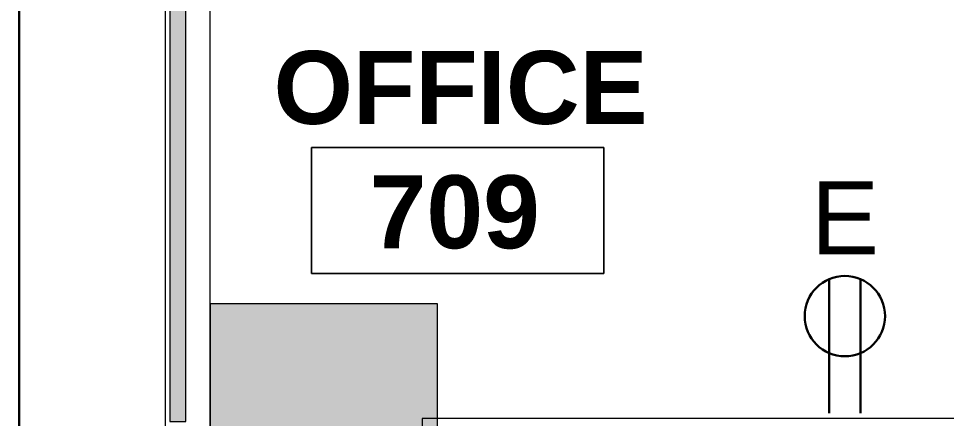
# Model space of a CAD drawing. Header units: inches. Extents: x 385 to 2249, y -1773 to -36.
# Drawn here: x 392.3 to 506.7, y -813.3 to -764 of the extents above; entities that cross this region are included whole.
import ezdxf

# ---------------------------------------------------------------- set-up
doc = ezdxf.new("R2010")
doc.units = ezdxf.units.IN
doc.header["$MEASUREMENT"] = 0
for name, color, linetype, lineweight in [('A-ANNO-NOTE', 131, 'Continuous', 30), ('A-AREA-IDEN', 2, 'Continuous', 9), ('A-COLS', 52, 'Continuous', 13), ('A-DETL', 90, 'Continuous', 9), ('A-DETL-THIN', 151, 'Continuous', 9), ('A-GLAZ-CURT', 52, 'Continuous', 13), ('A-WALL', 113, 'Continuous', 13), ('I-WALL', 2, 'Continuous', 13)]:
    doc.layers.add(name, color=color, linetype=linetype, lineweight=lineweight)
doc.styles.add('Swis721 Lt BT', font='swissl.ttf', dxfattribs={"height": 9})
doc.styles.add('Swis721 Lt BT_B', font='', dxfattribs={"height": 9})
doc.styles.get('Swis721 Lt BT_B').set_extended_font_data('Swis721 Lt BT', bold=True)

# ---------------------------------------------------------------- blocks, each defined once
blk = doc.blocks.new('System Panel - Glazed 2-5026264-Level 7 POWER _ SIGNAL')
at = {"layer": 'A-GLAZ-CURT', "lineweight": 9}
blk.add_hatch(color=7, dxfattribs=at).paths.add_polyline_path([(28.75, 0.25), (28.75, 2.25), (-28.75, 2.25), (-28.75, 0.25), (22.85, 0.25)], flags=0)
at = {"layer": 'A-GLAZ-CURT', "color": 8, "lineweight": 20}
for p, q in [((28.75, 2.25), (-28.75, 2.25)), ((-28.75, 2.25), (-28.75, 0.25)), ((28.75, 0.25), (28.75, 2.25)), ((-28.75, 0.25), (28.75, 0.25))]:
    blk.add_line(p, q, dxfattribs=at)
blk = doc.blocks.new('Walls 63 - Walls 3-5097518-Level 7 POWER _ SIGNAL')
at = {"layer": 'A-WALL', "lineweight": 9}
for p, q in [((40.36, -1605.91), (40.36, -2559.92)), ((58.34, -2559.92), (58.34, -2085.83))]:
    blk.add_line(p, q, dxfattribs=at)
blk = doc.blocks.new('Columns 53 - Columns 4-5635318-Level 7 POWER _ SIGNAL')
at = {"layer": 'A-COLS', "lineweight": 9}
blk.add_hatch(color=7, dxfattribs=at).paths.add_polyline_path([(1405.49, -848.22), (1414.6, -820.19), (1387.99, -811.54), (1378.88, -839.57)], flags=0)
at = {"layer": 'A-COLS', "color": 8, "lineweight": 20}
for p, q in [((1387.99, -811.54), (1378.88, -839.57)), ((1414.6, -820.19), (1387.99, -811.54)), ((1405.49, -848.22), (1414.6, -820.19)), ((1378.88, -839.57), (1405.49, -848.22))]:
    blk.add_line(p, q, dxfattribs=at)
blk = doc.blocks.new('Room Tag - Room Name and Number-3379422-Level 7 POWER _ SIGNAL')
at = {"layer": 'A-AREA-IDEN'}
for p, q in [((-0.1881, -0.1636), (-0.1881, -0.0018)), ((-0.1881, -0.0018), (0.1869, -0.0018)), ((0.1869, -0.0018), (-0.1881, -0.0018)), ((-0.1881, -0.0018), (-0.1881, -0.1636)), ((0.1869, -0.0018), (0.1869, -0.1636)), ((0.1869, -0.1636), (0.1869, -0.0018)), ((0.1869, -0.1636), (-0.1881, -0.1636)), ((-0.1881, -0.1636), (0.1869, -0.1636))]:
    blk.add_line(p, q, dxfattribs=at)

msp = doc.modelspace()

# ---------------------------------------------------------------- linework, layer by layer
at = {"layer": 'A-ANNO-NOTE'}
for p, q in [((492.24, -812.62), (492.24, -796.1)), ((492.24, -812.62), (492.24, -796.1)), ((496.07, -812.62), (496.07, -796.1))]:
    msp.add_line(p, q, dxfattribs=at)
msp.add_circle((494.16, -800.66), 4.95, dxfattribs=at)
at = {"layer": 'A-DETL', "lineweight": 13}
msp.add_line((415.97, -1064.14), (415.97, -114.14), dxfattribs=at)
at = {"layer": 'A-DETL-THIN'}
msp.add_line((392.35, -77.05), (392.35, -1103.05), dxfattribs=at)
at = {"layer": 'I-WALL', "color": 8, "lineweight": 20}
for p, q in [((558.92, -813.27), (442.09, -813.27)), ((442.09, -813.27), (442.09, -816.77))]:
    msp.add_line(p, q, dxfattribs=at)

# ---------------------------------------------------------------- block references
at = {"layer": 'A-AREA-IDEN', "xscale": 95.99999999999994, "yscale": 95.99999999999994, "zscale": 95.99999999999994}
msp.add_blockref('Room Tag - Room Name and Number-3379422-Level 7 POWER _ SIGNAL', (446.51, -779.7), dxfattribs=at)
at = {"layer": 'A-COLS', "lineweight": 9, "rotation": 18.00000000000032}
msp.add_blockref('Columns 53 - Columns 4-5635318-Level 7 POWER _ SIGNAL', (-1154.86, -456.24), dxfattribs=at)
at = {"layer": 'A-GLAZ-CURT', "lineweight": 9, "rotation": 89.9999999999994}
msp.add_blockref('System Panel - Glazed 2-5026264-Level 7 POWER _ SIGNAL', (413.22, -784.89), dxfattribs=at)
at = {"layer": 'A-WALL', "lineweight": 9}
msp.add_blockref('Walls 63 - Walls 3-5097518-Level 7 POWER _ SIGNAL', (352.11, 1493.03), dxfattribs=at)

# ---------------------------------------------------------------- texts
at = {"layer": 'A-ANNO-NOTE', "lineweight": 9, "insert": (489.98, -784.04), "char_height": 9, "width": 9.393, "attachment_point": 1, "style": 'Swis721 Lt BT'}
msp.add_mtext('E', dxfattribs=at)
at = {"layer": 'A-AREA-IDEN', "char_height": 9, "attachment_point": 1, "style": 'Swis721 Lt BT_B'}
for s, insert, width in [('OFFICE', (423.77, -767.97), 54.843), ('709', (435.61, -783.3), 25.452)]:
    msp.add_mtext(s, dxfattribs=dict(at, insert=insert, width=width))

doc.saveas('drawing.dxf')
